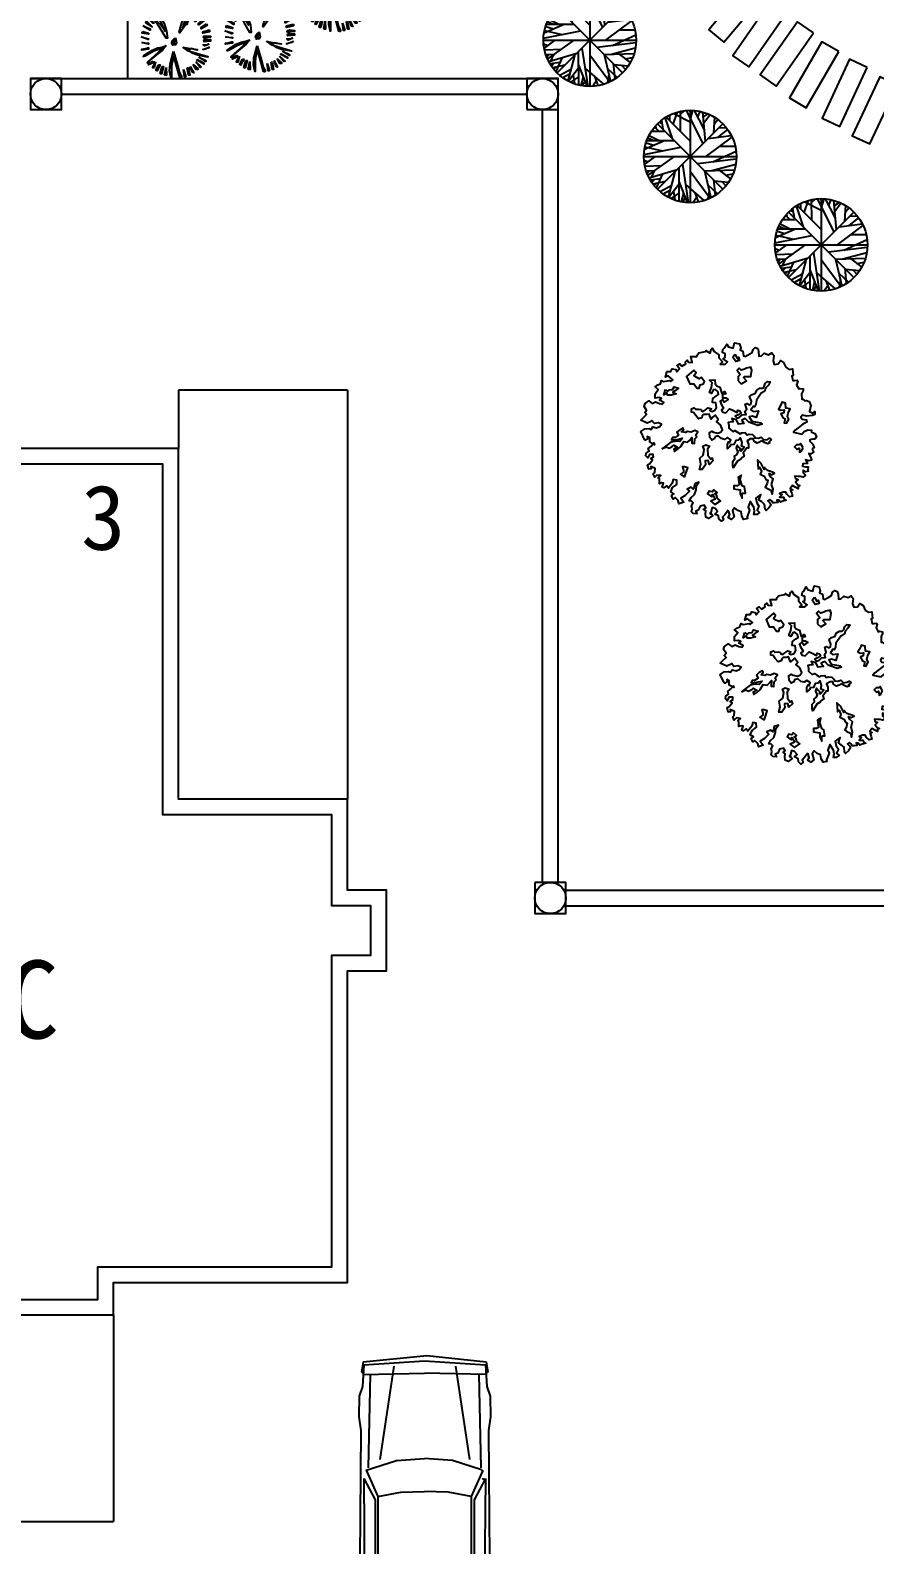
# Model space of a CAD drawing. Extents: x 1035948 to 1665131, y -158296 to 142149.
# Drawn here: x 1493738 to 1509326, y -25664 to 2320 of the extents above; entities that cross this region are included whole.
import ezdxf
from ezdxf.enums import TextEntityAlignment as Align

# ---------------------------------------------------------------- set-up
doc = ezdxf.new("R2010")
doc.units = 0
doc.header["$LTSCALE"] = 200
doc.header["$MEASUREMENT"] = 0
doc.layers.get('0').update_dxf_attribs({"linetype": 'CONTINUOUS'})
for name, color, linetype in [('CH1', 7, 'CONTINUOUS'), ('DL', 21, 'CONTINUOUS'), ('LH', 62, 'CONTINUOUS'), ('LMLK', 123, 'CONTINUOUS'), ('WLL1', 7, 'CONTINUOUS'), ('合欢', 7, 'CONTINUOUS'), ('枸骨球', 7, 'CONTINUOUS'), ('红枫', 7, 'CONTINUOUS'), ('院子', 140, 'CONTINUOUS')]:
    doc.layers.add(name, color=color, linetype=linetype)
doc.styles.add('DIM', font='txt')
doc.styles.add('H1', font='SimSun.ttf')

# ---------------------------------------------------------------- blocks, each defined once
blk = doc.blocks.new('ZW04')
at = {"layer": '合欢', "color": 3, "linetype": 'ByBlock', "elevation": 4620}
for points in [[(-149, -2071), (-241, -2195), (-299, -2255), (-275, -2313), (-333, -2364), (-399, -2296), (-409, -2221), (-508, -2170), (-433, -2102), (-501, -2020), (-583, -1996), (-627, -2170), (-627, -2129), (-566, -2212), (-675, -2287), (-751, -2255), (-760, -2163), (-751, -2088), (-811, -2044), (-751, -2003), (-794, -1935), (-901, -1962), (-952, -2071), (-1020, -2095), (-986, -2163), (-1085, -2153), (-1129, -2112), (-1112, -2027), (-1129, -1952), (-1085, -1870), (-1129, -1828), (-1194, -1819), (-1146, -1727), (-1054, -1644), (-1010, -1518), (-1003, -1409), (-935, -1317), (-1044, -1358), (-1078, -1501), (-1146, -1450), (-1245, -1501), (-1187, -1559), (-1304, -1676), (-1420, -1744), (-1338, -1853), (-1471, -1894), (-1488, -1811), (-1573, -1727), (-1621, -1768), (-1665, -1676), (-1604, -1627), (-1689, -1576), (-1638, -1460), (-1522, -1375), (-1529, -1266), (-1621, -1249), (-1648, -1341), (-1748, -1477), (-1798, -1416), (-1874, -1467), (-1915, -1450), (-1881, -1341), (-1932, -1334), (-1990, -1358), (-1990, -1300), (-1990, -1232), (-2024, -1200), (-1949, -1142), (-2058, -1125), (-2116, -1183), (-2157, -1091), (-2116, -1057), (-2107, -948), (-2225, -897), (-2216, -958), (-2276, -973), (-2308, -849), (-2250, -815), (-2174, -723), (-2225, -682), (-2150, -638), (-2157, -572), (-2259, -572), (-2301, -665), (-2352, -614), (-2342, -539), (-2267, -488), (-2291, -412), (-2216, -354), (-2140, -262), (-2124, -313), (-2250, -245), (-2250, -129), (-2318, -95), (-2301, -153), (-2359, -194), (-2393, -170), (-2492, 39), (-2383, 114), (-2267, 123), (-2216, 97), (-2167, 165), (-2065, 140), (-1983, 172), (-1932, 233), (-2024, 274), (-2124, 250), (-2191, 332), (-2242, 298), (-2318, 264), (-2492, 342), (-2410, 424), (-2335, 492), (-2383, 550), (-2335, 608), (-2400, 708), (-2376, 793), (-2276, 861), (-2184, 793), (-2092, 834), (-1990, 793), (-1915, 768), (-1874, 817), (-1990, 875), (-1939, 926), (-2000, 953), (-2107, 936), (-2107, 1052), (-2024, 1168), (-2107, 1236), (-2031, 1287), (-1966, 1319), (-1932, 1404), (-1881, 1379), (-1772, 1394), (-1714, 1404), (-1689, 1379), (-1631, 1428), (-1757, 1530), (-1832, 1496), (-1789, 1646), (-1689, 1646), (-1648, 1721), (-1556, 1697), (-1529, 1639), (-1454, 1714), (-1512, 1796), (-1512, 1806), (-1447, 1855), (-1389, 1789), (-1287, 1855), (-1296, 1906), (-1245, 1947), (-1221, 1898), (-1112, 1889), (-1153, 2049), (-1071, 2049), (-986, 2049), (-969, 2097), (-935, 2148), (-894, 2158), (-760, 2182), (-743, 2206), (-726, 2189), (-634, 2141), (-610, 2233), (-576, 2274), (-525, 2182), (-399, 2097), (-399, 2015), (-307, 1906), (-367, 1847), (-231, 1847), (-166, 1906), (-282, 1990), (-231, 2022), (-231, 2124), (-307, 2158), (-292, 2240), (-258, 2274), (-190, 2383), (-139, 2308), (-16, 2274), (18, 2417), (152, 2391), (186, 2281), (169, 2223), (244, 2189), (261, 2066), (319, 2049), (370, 2083), (487, 2158), (513, 2240), (571, 2291), (639, 2264), (664, 2189), (671, 2056), (739, 2066), (814, 2141), (930, 2097), (1015, 2148), (1066, 2073), (1049, 1930), (1081, 1838), (1183, 1855), (1248, 1940), (1333, 1889), (1391, 1763), (1483, 1704), (1568, 1721), (1585, 1537), (1551, 1530), (1576, 1404), (1627, 1404), (1692, 1411), (1709, 1387), (1709, 1379), (1678, 1287), (1736, 1185), (1767, 1195), (1852, 1185), (1852, 1135), (1811, 1052), (1818, 902), (1845, 902), (1903, 861), (1944, 868), (2012, 844), (2061, 734), (2020, 574), (2112, 533), (2163, 574), (2163, 499), (2104, 465), (1952, 448), (1835, 475), (1794, 424), (1828, 373), (1944, 356), (1952, 291), (1845, 233), (1644, 80), (1593, 22), (1818, -27), (1886, 39), (1978, 89), (2078, 80), (2071, 31)], [(2071, 31), (2170, -10), (2211, -95), (2163, -163), (2104, -163), (2037, -180), (2037, -221), (2112, -296), (2146, -395), (2104, -412), (2104, -454), (2136, -505), (2071, -555), (2003, -546), (2012, -580), (2071, -672), (2078, -730), (2003, -747), (1920, -723), (1969, -815), (1845, -822), (1835, -890), (1920, -907), (1986, -907), (1978, -999), (1995, -1023), (1920, -1040), (1852, -999), (1852, -1065), (1920, -1133), (1852, -1183), (1784, -1167), (1719, -1167), (1634, -1157), (1651, -1217), (1719, -1249), (1651, -1310), (1709, -1385), (1767, -1409), (1719, -1433), (1719, -1491), (1644, -1450), (1568, -1409), (1508, -1484), (1576, -1518), (1517, -1542), (1551, -1618), (1568, -1693), (1493, -1710), (1425, -1651), (1391, -1584), (1316, -1584), (1224, -1618), (1292, -1651), (1224, -1719), (1326, -1719), (1350, -1785), (1401, -1802), (1309, -1828), (1248, -1853), (1200, -1802), (1149, -1795), (1173, -1860), (1091, -1870), (1040, -1870), (1006, -1819), (964, -1778), (913, -1819), (964, -1870), (998, -1921), (940, -2003), (865, -2078), (838, -2044), (821, -1911), (746, -1843), (671, -1795), (722, -1651), (588, -1744), (613, -1870), (671, -1962), (622, -2071), (688, -2129), (613, -2187), (537, -2187), (554, -2088), (537, -1986), (438, -1836), (387, -1986), (421, -2071), (353, -2246), (363, -2287), (261, -2313), (212, -2221), (195, -2112), (103, -2078), (18, -2003), (-33, -2088), (11, -2246), (-64, -2313), (-149, -2262), (-108, -2180), (-149, -2071)]]:
    blk.add_lwpolyline(points, dxfattribs=at)
at = {"layer": '合欢', "color": 6, "linetype": 'ByBlock', "elevation": 4620}
for points in [[(28, 2107), (94, 1990), (129, 2031), (153, 1939), (53, 1914), (-31, 2031)], [(-813, 1314), (-785, 1370), (-869, 1482), (-925, 1454), (-1037, 1509), (-1066, 1538), (-1009, 1622), (-1066, 1679), (-1263, 1509), (-1179, 1314), (-1066, 1314), (-982, 1201), (-925, 1201), (-898, 1286)], [(114, 1398), (199, 1314), (339, 1398), (255, 1482), (283, 1509), (452, 1509), (479, 1679), (452, 1763), (339, 1735), (283, 1706), (199, 1679), (142, 1735), (87, 1679), (171, 1567), (114, 1509)], [(-1831, 1161), (-1773, 1111), (-1723, 1152), (-1639, 1161), (-1597, 1236), (-1479, 1202), (-1563, 1135), (-1630, 1094), (-1546, 1051), (-1673, 1010), (-1764, 1010), (-1798, 1077), (-1874, 1018)], [(1434, 441), (1451, 532), (1510, 649), (1393, 666), (1384, 800), (1283, 826), (1259, 750), (1192, 642), (1250, 608), (1343, 616), (1335, 541), (1259, 515), (1309, 416), (1376, 381), (1350, 273), (1410, 265), (1469, 374)], [(-1924, -422), (-1814, -371), (-1731, -405), (-1647, -364), (-1606, -330), (-1513, -379), (-1606, -431), (-1589, -498), (-1513, -446), (-1421, -364), (-1338, -230), (-1237, -245), (-1187, -204), (-1120, -120), (-1128, -271), (-1053, -280), (-1044, -154), (-994, -103), (-1019, -53), (-960, 31), (-1044, 64), (-1144, 22), (-1245, 39), (-1295, 14), (-1396, 31), (-1338, 89), (-1362, 139), (-1446, 89), (-1522, 22), (-1479, -62), (-1572, -120), (-1639, -120), (-1664, -187), (-1513, -170), (-1371, -137), (-1446, -230), (-1546, -221), (-1689, -245), (-1764, -304)], [(-642, -355), (-701, -431), (-692, -597), (-617, -699), (-584, -664), (-558, -748), (-651, -840), (-684, -740), (-768, -748), (-759, -857), (-843, -974), (-919, -974), (-885, -832), (-910, -673), (-818, -597), (-793, -446), (-826, -355), (-751, -321)], [(1853, -397), (1786, -280), (1745, -321), (1678, -321), (1627, -371), (1694, -438), (1745, -405), (1761, -513), (1803, -489)], [(1008, -1375), (1049, -1226), (965, -1159), (941, -1083), (1000, -1116), (1091, -1075), (1032, -1049), (898, -1008), (823, -924), (814, -982), (732, -815), (630, -723), (639, -824), (648, -958), (689, -915), (740, -1033), (706, -1107), (814, -1159), (857, -1241), (907, -1267), (890, -1351), (840, -1451), (898, -1485), (991, -1535), (1024, -1636), (1049, -1502)], [(-1318, -1187), (-1290, -1102), (-1234, -933), (-1318, -906), (-1375, -906), (-1347, -991), (-1347, -1046), (-1431, -1102)], [(226, -1608), (310, -1608), (283, -1440), (226, -1411), (171, -1243), (199, -1130), (114, -1187), (142, -1383), (87, -1411), (2, -1411), (2, -1495), (171, -1524), (171, -1637), (226, -1749)], [(-441, -1753), (-467, -1660), (-517, -1627), (-450, -1593), (-534, -1526), (-575, -1576), (-660, -1561), (-701, -1627), (-593, -1712), (-575, -1645), (-500, -1770), (-617, -1828), (-508, -1912), (-357, -1820)]]:
    blk.add_lwpolyline(points, close=True, dxfattribs=at)
at = {"layer": '合欢', "color": 3, "linetype": 'ByBlock', "elevation": 4620}
blk.add_lwpolyline([(-131, 206), (-131, 131), (-31, 39), (28, 64), (94, 22), (170, -20), (211, 5), (304, 14), (345, -45), (412, -28), (496, -36), (546, -87), (563, -129), (656, -137), (732, -112), (807, -187), (898, -170), (957, -137), (1000, -170), (991, -196), (941, -237), (965, -263), (907, -288), (840, -263), (747, -213), (689, -245), (622, -271), (539, -221), (522, -154), (447, -154), (354, -213), (388, -297), (388, -405), (345, -397), (313, -455), (254, -530), (278, -623), (220, -656), (179, -706), (94, -757), (-14, -932), (-31, -874), (-31, -757), (28, -690), (19, -614), (77, -580), (112, -513), (70, -405), (86, -330), (129, -379), (187, -431), (153, -463), (196, -481), (278, -379), (204, -355), (220, -254), (179, -129), (129, -196), (53, -204), (3, -312), (-89, -321), (-106, -364), (-173, -422), (-173, -312), (-139, -237), (-115, -263), (-81, -179), (-173, -120), (-249, -170), (-333, -146), (-416, -79), (-500, -103), (-526, -154), (-593, -196), (-642, -120), (-651, 14), (-593, 47), (-541, 22), (-424, -3), (-357, 22), (-307, 89), (-357, 215), (-392, 247), (-467, 307), (-416, 357), (-500, 474), (-550, 433), (-608, 374), (-660, 508), (-726, 491), (-809, 491), (-843, 457), (-860, 407), (-943, 381), (-1019, 465), (-1077, 550), (-1137, 558), (-1137, 649), (-1070, 675), (-1027, 634), (-943, 642), (-876, 625), (-869, 591), (-818, 575), (-759, 616), (-684, 675), (-601, 649), (-642, 599), (-593, 575), (-517, 599), (-467, 683), (-483, 809), (-567, 817), (-558, 926), (-467, 993), (-407, 1027), (-424, 1111), (-491, 1169), (-550, 1152), (-601, 1060), (-651, 1085), (-601, 1219), (-584, 1345), (-651, 1411), (-508, 1420), (-500, 1319), (-459, 1260), (-374, 1228), (-325, 1060), (-249, 1111), (-215, 1051), (-299, 1035), (-299, 943), (-215, 943), (-148, 901), (-258, 826), (-307, 901), (-366, 850), (-340, 776), (-273, 666), (-333, 616), (-307, 558), (-258, 550), (-215, 541), (-115, 649), (-48, 616), (86, 550), (103, 608), (161, 591), (196, 541), (112, 483), (36, 448), (86, 398), (153, 424), (220, 483), (330, 491), (295, 575), (345, 634), (304, 768), (354, 792), (421, 750), (455, 776), (472, 850), (421, 977), (488, 1027), (581, 1068), (613, 1144), (697, 1202), (773, 1202), (814, 1245), (840, 1327), (898, 1379), (974, 1370), (924, 1278), (848, 1202), (831, 1118), (732, 1068), (606, 876), (589, 768), (555, 701), (522, 716), (455, 616), (514, 575), (656, 591), (598, 416), (488, 448), (412, 433), (479, 314), (715, 273), (756, 232), (639, 198), (397, 290), (304, 390), (211, 340), (271, 256), (129, 232), (70, 349), (-57, 390), (-14, 299), (-98, 290), (-148, 282)], close=True, dxfattribs=at)
blk = doc.blocks.new('ZW11')
at = {"layer": '枸骨球', "color": 85, "linetype": 'Continuous'}
for points in [[(-954, 1937), (-625, 1544), (-680, 1571), (-991, 1909), (-954, 1937)], [(-652, 2065), (-588, 2065), (-442, 1608), (-497, 1635), (-652, 2065)], [(-351, 2120), (-222, 1699), (-286, 1699), (-286, 1727), (-314, 1727), (-351, 2120)], [(-131, 2184), (-76, 1727), (-76, 1699), (-104, 1699), (-131, 2184)], [(143, 2184), (235, 2120), (263, 1727), (171, 1727), (143, 2184)], [(747, 2065), (775, 1781), (720, 1480), (555, 931), (537, 876), (720, 1086), (747, 1086), (381, 565), (354, 565), (354, 601), (327, 601), (546, 1315), (747, 2065)], [(418, 2184), (509, 1699), (445, 1699), (418, 2184)], [(1086, 1974), (1113, 1727), (1012, 1507), (875, 1297), (811, 1086), (747, 1086), (747, 1113), (958, 1525), (1086, 1974)], [(1333, 1882), (1424, 1882), (1241, 1388), (1150, 1388), (1177, 1480), (1333, 1882)], [(-1869, 995), (-1448, 812), (-1448, 720), (-1869, 995)], [(-1686, 1297), (-1320, 931), (-1384, 967), (-1723, 1178), (-1686, 1297)], [(-1567, 1452), (-1229, 1178), (-1229, 1150), (-1293, 1150), (-1567, 1452)], [(-1137, 1845), (-826, 1553), (-588, 1132), (-433, 675), (-378, 235), (-469, 235), (-826, 848), (-1146, 1333), (-991, 1242), (-799, 1059), (-625, 848), (-561, 693), (-533, 693), (-817, 1278), (-1137, 1845)], [(1543, 1662), (1607, 1571), (1360, 1297), (1360, 1269), (1296, 1269), (1296, 1360), (1543, 1662)], [(1790, 1388), (1845, 1297), (1543, 1059), (1543, 1086), (1516, 1086), (1543, 1150), (1790, 1388)], [(2028, 1113), (2064, 1022), (1699, 812), (1699, 903), (2028, 1113)], [(-1997, 327), (-1540, 199), (-1540, 171), (-1567, 171), (-1567, 144), (-1595, 144), (-1997, 327)], [(-1906, 656), (-1540, 537), (-1540, 473), (-1933, 537), (-1933, 601), (-1906, 656)], [(107, 263), (171, -48), (107, -167), (-58, -167), (-122, -76), (-85, 62), (6, 181), (107, 235), (107, 263)], [(52, 144), (52, 107), (-76, -167), (-76, -194), (52, -48), (52, 144)], [(2119, 720), (2211, 720), (2211, 629), (1790, 537), (1790, 629), (2119, 720)], [(2001, 382), (2275, 354), (2275, 290), (2183, 290), (1881, 235), (1845, 263), (1817, 290), (1845, 354), (2001, 382)], [(1881, 144), (2275, 144), (2275, 53), (1881, 16), (1881, 53), (1845, 107), (1881, 144)], [(-1960, -39), (-1567, -76), (-1540, -76), (-1540, -130), (-1960, -39)], [(-1631, -350), (-1540, -350), (-1540, -441), (-1960, -496), (-1960, -441), (-1933, -441), (-1631, -377), (-1631, -350)], [(-469, -222), (-689, -496), (-1064, -798), (-1411, -1082), (-1521, -1210), (-1567, -1320), (-1595, -1292), (-1631, -1292), (-1595, -1228), (-680, -405), (-652, -377), (-1229, -570), (-1759, -881), (-1842, -899), (-1869, -899), (-1842, -835), (-1311, -496), (-1000, -368), (-716, -314), (-469, -222)], [(-12, -588), (226, -1430), (354, -1905), (473, -2115), (473, -2179), (445, -2179), (445, -2207), (418, -2207), (418, -2179), (381, -2179), (16, -899), (-12, -899), (-12, -926), (-94, -1219), (-131, -1530), (-131, -2179), (-168, -2179), (-168, -2143), (-250, -1768), (-213, -1356), (-12, -588)], [(564, -314), (994, -405), (1022, -405), (1022, -441), (784, -405), (784, -469), (811, -469), (967, -533), (967, -561), (903, -561), (564, -314)], [(967, -561), (2092, -899), (2092, -926), (1488, -816), (1205, -716), (967, -561)], [(1058, -405), (1452, -469), (1452, -496), (1058, -405)], [(1543, -926), (1973, -1137), (1973, -1201), (1543, -926)], [(2211, -314), (2092, -387), (1946, -441), (1790, -469), (2211, -314)], [(2183, -103), (2001, -213), (1900, -240), (1845, -222), (1817, -167), (2028, -167), (2183, -103)], [(-1265, -1173), (-1229, -1265), (-1540, -1411), (-1503, -1320), (-1265, -1173)], [(-1110, -1228), (-1201, -1594), (-1293, -1594), (-1293, -1539), (-1265, -1539), (-1110, -1228)], [(-927, -1411), (-835, -1411), (-1018, -1750), (-1018, -1777), (-1046, -1750), (-1082, -1750), (-1082, -1722), (-927, -1411)], [(-716, -1503), (-625, -1503), (-744, -1960), (-808, -1960), (-808, -1932), (-835, -1932), (-716, -1503)], [(-469, -1567), (-442, -2051), (-533, -2051), (-533, -2024), (-561, -2024), (-469, -1567)], [(601, -1686), (747, -2115), (720, -2115), (720, -2143), (656, -2143), (601, -1686)], [(839, -1594), (903, -1594), (994, -2051), (930, -2051), (930, -2024), (903, -2024), (839, -1594)], [(1022, -1503), (1241, -1905), (1177, -1868), (1150, -1868), (1022, -1503)], [(1205, -1384), (1479, -1631), (1479, -1686), (1388, -1686), (1205, -1384)], [(1360, -1228), (1699, -1539), (1634, -1539), (1634, -1567), (1607, -1539), (1360, -1228)], [(1452, -1082), (1845, -1292), (1845, -1356), (1424, -1109), (1452, -1082)]]:
    blk.add_lwpolyline(points, dxfattribs=at)
blk = doc.blocks.new('ZW08')
at = {"layer": '红枫', "color": 1}
for p, q in [((-707, 1422), (-534, 1915)), ((-406, 1830), (-261, 1973)), ((-400, 1107), (-406, 1951)), ((-177, 1980), (514, 621)), ((68, 1830), (-55, 1987)), ((-9, 1990), (-9, -1812)), ((7, 1629), (107, 1980)), ((570, 1215), (163, 1980)), ((302, 1722), (397, 1944)), ((615, 707), (509, 1915)), ((-1460, 1300), (-1293, 1136)), ((-1399, 1243), (-1415, 1365)), ((1322, 1420), (-1339, -1242)), ((1322, -1242), (-1339, 1420)), ((-1282, 1501), (-1164, 1458)), ((-1181, 1579), (-1125, 1215)), ((-1042, 1687), (-746, 836)), ((-997, 1708), (-16, 728)), ((-847, 1565), (-841, 1794)), ((-679, 1858), (-10, 1515)), ((531, 1708), (726, 1837)), ((553, 1472), (799, 1808)), ((994, 1701), (949, 1057)), ((977, 1436), (1128, 1615)), ((1167, 1265), (1468, 1279)), ((-1031, 743), (-1884, 385)), ((-1817, 657), (-1499, 557)), ((-1784, 750), (-668, 750)), ((-1745, 864), (-1521, 757)), ((-1694, 957), (-1282, 750)), ((-1588, 1129), (-1047, 1129)), ((1713, 893), (654, 99)), ((732, 828), (1680, 957)), ((1139, 886), (1541, 1200)), ((-1910, 89), (1892, 89)), ((-1901, 178), (-389, 471)), ((-1443, 85), (-1878, -230)), ((-1867, 492), (-1148, 328)), ((-1739, -695), (-651, 92)), ((921, -123), (1875, 314)), ((1212, 514), (1836, 521)), ((-1901, -65), (-1728, -123)), ((-1862, -301), (-1164, -280)), ((-1817, -494), (-1443, -480)), ((-1678, -487), (-1767, -609)), ((-1694, -780), (-540, -437)), ((-1505, -523), (-1600, -745)), ((-640, -552), (-913, -1581)), ((-478, -387), (-473, -1738)), ((-328, -230), (-88, -1803)), ((-10, -516), (810, -1617)), ((286, -201), (1881, -1)), ((581, -501), (838, -1603)), ((587, -501), (1808, -459)), ((827, -494), (1859, -223)), ((1200, -487), (1652, -830)), ((1446, -673), (1753, -616)), ((-1243, -830), (-1639, -880)), ((-1482, -866), (-1577, -973)), ((-1036, -938), (-1533, -1038)), ((-1393, -1009), (-1488, -1095)), ((-1148, -623), (-1404, -1195)), ((-791, -1109), (-1237, -1360)), ((-473, -1059), (-886, -1588)), ((-473, -930), (-133, -1796)), ((-205, -1059), (559, -1717)), ((715, -1066), (1111, -1445)), ((955, -866), (1016, -1495)), ((988, -902), (1563, -966)), ((1306, -945), (1451, -1116)), ((-841, -1302), (-1109, -1452)), ((-473, -1410), (-802, -1631)), ((-690, -1352), (-640, -1688)), ((-278, -1417), (-372, -1767)), ((-211, -1581), (-306, -1774)), ((258, -1595), (113, -1796)), ((180, -1388), (325, -1767)), ((776, -1331), (721, -1653))]:
    blk.add_line(p, q, dxfattribs=at)
blk.add_circle((-9, 89), 1901, dxfattribs=at)
blk = doc.blocks.new('M_F31')
for p, q in [((17, 943), (-81, -40)), ((62, 933), (0, 0)), ((17, 943), (167, 969)), ((62, 933), (397, 951)), ((167, 969), (187, 944)), ((209, 942), (187, -4)), ((397, 951), (544, 1005)), ((544, 1005), (863, 1010)), ((863, 1010), (1071, 978)), ((1071, 978), (3045, 992)), ((3045, 992), (5289, 933)), ((205, 831), (1645, 862)), ((1685, 895), (1534, 426)), ((1685, 895), (2090, 713)), ((1813, 931), (2142, 758)), ((1813, 931), (3975, 914)), ((2090, 713), (2023, 359)), ((2090, 713), (3799, 713)), ((2142, 758), (3656, 758)), ((3656, 758), (3975, 914)), ((3799, 713), (3842, 9)), ((3800, 698), (4344, 832)), ((4344, 832), (4396, -6)), ((4344, 832), (5286, 817)), ((5291, 884), (5291, -942)), ((5338, 883), (5338, -942)), ((80, 469), (1520, 684)), ((1534, 426), (1501, -3)), ((2023, 359), (2010, -4)), ((0, 0), (62, -942)), ((-81, -40), (17, -952)), ((209, -951), (187, -5)), ((1534, -434), (1501, -5)), ((2023, -368), (2010, -5)), ((3799, -722), (3842, -18)), ((4344, -841), (4396, -3)), ((1676, -877), (1534, -434)), ((2090, -722), (2023, -368)), ((80, -478), (1520, -693)), ((205, -840), (1645, -871)), ((1710, -892), (2090, -722)), ((1813, -940), (2142, -767)), ((1813, -940), (3975, -923)), ((2090, -722), (3799, -722)), ((2142, -767), (3656, -767)), ((3656, -767), (3975, -923)), ((3800, -707), (4344, -841)), ((4344, -841), (5286, -826)), ((17, -952), (167, -978)), ((62, -942), (397, -960)), ((167, -978), (187, -953)), ((397, -960), (544, -1014)), ((544, -1014), (863, -1018)), ((863, -1018), (1071, -987)), ((1071, -987), (3045, -1000)), ((3045, -1000), (5288, -992))]:
    blk.add_line(p, q)
for centre, radius, start, end in [((5241, 884), 50, 0, 88.5082), ((5288, 883), 50, 0, 88.5082), ((1700, 861), 25, 65.7961, 162.2571), ((200, -4), 12.5, 178.7004, 181.2996), ((1514, -4), 12.5, 175.5855, 184.4145), ((2022, -4), 12.5, 177.991, 182.009), ((1700, -870), 25, 197.7429, 294.2039), ((1828, -904), 12.5, 116.9382, 269.53), ((5241, -942), 50, 270.2142, 0), ((5288, -942), 50, 270.2142, 360)]:
    blk.add_arc(centre, radius, start, end)
at = {"linetype": 'Continuous', "style": 'DIM', "flags": 9}
for tag in ['XSIZE', 'YSIZE']:
    blk.add_attdef(tag, (0, 0), '', height=0.5, dxfattribs=at)

msp = doc.modelspace()

# ---------------------------------------------------------------- linework, layer by layer
at = {"layer": 'CH1'}
for p, q in [((1499594.90889, -4329.74546, -27056.10778), (1496474.90889, -4329.74546, -27056.10778)), ((1496474.90889, -4329.74546, -27056.10778), (1496474.90889, -5409.74546, -27056.10778)), ((1499594.90889, -4329.74546, -27056.10778), (1496474.90889, -4329.74546, -27056.10778)), ((1496474.90889, -4329.74546, -27056.10778), (1496474.90889, -5409.74546, -27056.10778)), ((1499594.90889, -4329.74546, -27056.10778), (1496474.90889, -4329.74546, -27056.10778)), ((1496474.90889, -4329.74546, -27056.10778), (1496474.90889, -5409.74546, -27056.10778)), ((1499594.90889, -4329.74546, -27056.10778), (1499594.90889, -11889.74546, -27056.10778)), ((1499594.90889, -4329.74546, -27056.10778), (1499594.90889, -11889.74546, -27056.10778)), ((1499594.90889, -4329.74546, -27056.10778), (1499594.90889, -11889.74546, -27056.10778)), ((1495274.90889, -21417.74546, -27056.10778), (1495274.90889, -23558.13668, -27056.10778)), ((1495274.90889, -21417.74546, -27056.10778), (1495274.90889, -23558.13668, -27056.10778)), ((1495274.90889, -21417.74546, -27056.10778), (1495274.90889, -25233.74546, -27056.10778)), ((1489226.90889, -25233.74546, -27056.10778), (1495274.90889, -25233.74546, -27056.10778))]:
    msp.add_line(p, q, dxfattribs=at)
at = {"layer": 'DL'}
msp.add_line((1495538.97659, 1430.95913), (1495538.97659, 3230.95913), dxfattribs=at)
msp.add_line((1495538.97659, 1430.95913), (1495538.97659, 3230.95913), dxfattribs=at)
at = {"layer": 'LH'}
msp.add_lwpolyline([(1494314.98693, 1430.25454), (1493738.98693, 1430.25454), (1493738.98693, 854.25454), (1494314.98693, 854.25454)], close=True, dxfattribs=at)
msp.add_lwpolyline([(1494314.98693, 1430.25454), (1493738.98693, 1430.25454), (1493738.98693, 854.25454), (1494314.98693, 854.25454)], close=True, dxfattribs=at)
msp.add_lwpolyline([(1494314.98693, 1430.25454), (1493738.98693, 1430.25454), (1493738.98693, 854.25454), (1494314.98693, 854.25454)], close=True, dxfattribs=at)
msp.add_lwpolyline([(1494314.98693, 1430.25454), (1493738.98693, 1430.25454), (1493738.98693, 854.25454), (1494314.98693, 854.25454)], close=True, dxfattribs=at)
msp.add_lwpolyline([(1494314.98693, 1430.25454), (1493738.98693, 1430.25454), (1493738.98693, 854.25454), (1494314.98693, 854.25454)], close=True, dxfattribs=at)
msp.add_lwpolyline([(1494314.98693, 1430.25454), (1493738.98693, 1430.25454), (1493738.98693, 854.25454), (1494314.98693, 854.25454)], close=True, dxfattribs=at)
at = {"layer": 'LH', "elevation": -27056.10778}
for points in [[(1502906.90889, 854.25454), (1503482.90889, 854.25454), (1503482.90889, 1430.25454), (1502906.90889, 1430.25454)], [(1502906.90889, 854.25454), (1503482.90889, 854.25454), (1503482.90889, 1430.25454), (1502906.90889, 1430.25454)], [(1502906.90889, 854.25454), (1503482.90889, 854.25454), (1503482.90889, 1430.25454), (1502906.90889, 1430.25454)], [(1502906.90889, 854.25454), (1503482.90889, 854.25454), (1503482.90889, 1430.25454), (1502906.90889, 1430.25454)], [(1502906.90889, 854.25454), (1503482.90889, 854.25454), (1503482.90889, 1430.25454), (1502906.90889, 1430.25454)], [(1502906.90889, 854.25454), (1503482.90889, 854.25454), (1503482.90889, 1430.25454), (1502906.90889, 1430.25454)], [(1503050.90889, -13425.74546), (1503050.90889, -14001.74546), (1503626.90889, -14001.74546), (1503626.90889, -13425.74546)], [(1503050.90889, -13425.74546), (1503050.90889, -14001.74546), (1503626.90889, -14001.74546), (1503626.90889, -13425.74546)], [(1503050.90889, -13425.74546), (1503050.90889, -14001.74546), (1503626.90889, -14001.74546), (1503626.90889, -13425.74546)], [(1503050.90889, -13425.74546), (1503050.90889, -14001.74546), (1503626.90889, -14001.74546), (1503626.90889, -13425.74546)], [(1503050.90889, -13425.74546), (1503050.90889, -14001.74546), (1503626.90889, -14001.74546), (1503626.90889, -13425.74546)], [(1503050.90889, -13425.74546), (1503050.90889, -14001.74546), (1503626.90889, -14001.74546), (1503626.90889, -13425.74546)]]:
    msp.add_lwpolyline(points, close=True, dxfattribs=at)
at = {"layer": 'LH'}
for centre in [(1494026.98693, 1142.25454), (1494026.98693, 1142.25454), (1494026.98693, 1142.25454), (1494026.98693, 1142.25454), (1494026.98693, 1142.25454), (1494026.98693, 1142.25454), (1503194.90889, 1142.25454, -27056.10778), (1503194.90889, 1142.25454, -27056.10778), (1503194.90889, 1142.25454, -27056.10778), (1503194.90889, 1142.25454, -27056.10778), (1503194.90889, 1142.25454, -27056.10778), (1503194.90889, 1142.25454, -27056.10778), (1503338.90889, -13713.74546, -27056.10778), (1503338.90889, -13713.74546, -27056.10778), (1503338.90889, -13713.74546, -27056.10778), (1503338.90889, -13713.74546, -27056.10778), (1503338.90889, -13713.74546, -27056.10778), (1503338.90889, -13713.74546, -27056.10778)]:
    msp.add_circle(centre, 288, dxfattribs=at)
at = {"layer": 'LMLK', "elevation": -27056.10778}
for points in [[(1489226.90889, -21417.74546), (1495274.90889, -21417.74546), (1495274.90889, -20817.74546), (1499594.90889, -20817.74546), (1499594.90889, -15057.74546), (1500314.90889, -15057.74546), (1500314.90889, -13569.74546), (1499594.90889, -13569.74546), (1499594.90889, -11889.74546), (1496474.90889, -11889.74546), (1496474.90889, -5409.74546), (1488026.90889, -5409.74546)], [(1489226.90889, -21417.74546), (1495274.90889, -21417.74546), (1495274.90889, -20817.74546), (1499594.90889, -20817.74546), (1499594.90889, -15057.74546), (1500314.90889, -15057.74546), (1500314.90889, -13569.74546), (1499594.90889, -13569.74546), (1499594.90889, -11889.74546), (1496474.90889, -11889.74546), (1496474.90889, -5409.74546), (1488026.90889, -5409.74546)], [(1489226.90889, -21417.74546), (1495274.90889, -21417.74546), (1495274.90889, -20817.74546), (1499594.90889, -20817.74546), (1499594.90889, -15057.74546), (1500314.90889, -15057.74546), (1500314.90889, -13569.74546), (1499594.90889, -13569.74546), (1499594.90889, -11889.74546), (1496474.90889, -11889.74546), (1496474.90889, -5409.74546), (1488026.90889, -5409.74546)], [(1489514.90889, -21129.74546), (1494986.90889, -21129.74546), (1494986.90889, -20529.74546), (1499306.90889, -20529.74546), (1499306.90889, -14769.74546), (1500026.90889, -14769.74546), (1500026.90889, -13857.74546), (1499306.90889, -13857.74546), (1499306.90889, -12177.74546), (1496186.90889, -12177.74546), (1496186.90889, -5697.74546), (1488314.90889, -5697.74546)], [(1489514.90889, -21129.74546), (1494986.90889, -21129.74546), (1494986.90889, -20529.74546), (1499306.90889, -20529.74546), (1499306.90889, -14769.74546), (1500026.90889, -14769.74546), (1500026.90889, -13857.74546), (1499306.90889, -13857.74546), (1499306.90889, -12177.74546), (1496186.90889, -12177.74546), (1496186.90889, -5697.74546), (1488314.90889, -5697.74546)], [(1489514.90889, -21129.74546), (1494986.90889, -21129.74546), (1494986.90889, -20529.74546), (1499306.90889, -20529.74546), (1499306.90889, -14769.74546), (1500026.90889, -14769.74546), (1500026.90889, -13857.74546), (1499306.90889, -13857.74546), (1499306.90889, -12177.74546), (1496186.90889, -12177.74546), (1496186.90889, -5697.74546), (1488314.90889, -5697.74546)]]:
    msp.add_lwpolyline(points, dxfattribs=at)
at = {"layer": 'WLL1'}
for points in [[(1507313.0447, 3018.96991), (1507037.2687, 3250.37345), (1506265.92357, 2331.12012), (1506541.69957, 2099.71658)], [(1507688.09697, 2626.04238), (1507393.20223, 2832.5299), (1506704.91051, 1849.54745), (1506999.80524, 1643.05993)], [(1508194.20673, 2273.24163), (1507899.312, 2479.72915), (1507211.02027, 1496.7467), (1507505.91501, 1290.25918)], [(1508662.59548, 1928.51631), (1508350.82634, 2108.51631), (1507750.82634, 1069.28582), (1508062.59548, 889.28582)], [(1509188.32746, 1632.52039), (1508862.05665, 1784.66297), (1508354.91474, 697.09362), (1508681.18554, 544.95105)], [(1509745.98681, 1307.69922), (1509419.71601, 1459.8418), (1508912.5741, 372.27245), (1509238.8449, 220.12988)]]:
    msp.add_lwpolyline(points, close=True, dxfattribs=at)
at = {"layer": '院子'}
for p, q in [((1493738.98693, 1430.25454), (1503482.90889, 1430.25454, -27056.10778)), ((1493738.98693, 1430.25454), (1503482.90889, 1430.25454, -27056.10778)), ((1493738.98693, 1430.25454), (1503482.90889, 1430.25454, -27056.10778)), ((1493738.98693, 1430.25454), (1503482.90889, 1430.25454, -27056.10778)), ((1493738.98693, 1430.25454), (1503482.90889, 1430.25454, -27056.10778)), ((1493738.98693, 1430.25454), (1503482.90889, 1430.25454, -27056.10778)), ((1494314.98693, 1142.25454), (1494876.44052, 1142.25454)), ((1494314.98693, 1142.25454), (1494876.44052, 1142.25454)), ((1494314.98693, 1142.25454), (1494876.44052, 1142.25454)), ((1494314.98693, 1142.25454), (1494876.44052, 1142.25454)), ((1494314.98693, 1142.25454), (1494876.44052, 1142.25454)), ((1494314.98693, 1142.25454), (1494876.44052, 1142.25454)), ((1494876.44052, 1142.25454), (1502906.90889, 1142.25454, -27056.10778)), ((1494876.44052, 1142.25454), (1502906.90889, 1142.25454, -27056.10778)), ((1494876.44052, 1142.25454), (1502906.90889, 1142.25454, -27056.10778)), ((1494876.44052, 1142.25454), (1502906.90889, 1142.25454, -27056.10778)), ((1494876.44052, 1142.25454), (1502906.90889, 1142.25454, -27056.10778)), ((1494876.44052, 1142.25454), (1502906.90889, 1142.25454, -27056.10778)), ((1503194.90889, -13425.74546, -27056.10778), (1503194.90889, 854.25454, -27056.10778)), ((1503194.90889, -13425.74546, -27056.10778), (1503194.90889, 854.25454, -27056.10778)), ((1503194.90889, -13425.74546, -27056.10778), (1503194.90889, 854.25454, -27056.10778)), ((1503194.90889, -13425.74546, -27056.10778), (1503194.90889, 854.25454, -27056.10778)), ((1503194.90889, -13425.74546, -27056.10778), (1503194.90889, 854.25454, -27056.10778)), ((1503194.90889, -13425.74546, -27056.10778), (1503194.90889, 854.25454, -27056.10778)), ((1503482.90889, -13425.74546, -27056.10778), (1503482.90889, 854.25454, -27056.10778)), ((1503482.90889, -13425.74546, -27056.10778), (1503482.90889, 854.25454, -27056.10778)), ((1503482.90889, -13425.74546, -27056.10778), (1503482.90889, 854.25454, -27056.10778)), ((1503482.90889, -13425.74546, -27056.10778), (1503482.90889, 854.25454, -27056.10778)), ((1503482.90889, -13425.74546, -27056.10778), (1503482.90889, 854.25454, -27056.10778)), ((1503482.90889, -13425.74546, -27056.10778), (1503482.90889, 854.25454, -27056.10778)), ((1503626.90889, -13569.74546, -27056.10778), (1528442.90889, -13569.74546, -27056.10778)), ((1503626.90889, -13569.74546, -27056.10778), (1526666.90889, -13569.74546, -27056.10778)), ((1503626.90889, -13569.74546, -27056.10778), (1526666.90889, -13569.74546, -27056.10778)), ((1503626.90889, -13569.74546, -27056.10778), (1528442.90889, -13569.74546, -27056.10778)), ((1503626.90889, -13569.74546, -27056.10778), (1526666.90889, -13569.74546, -27056.10778)), ((1503626.90889, -13569.74546, -27056.10778), (1528442.90889, -13569.74546, -27056.10778)), ((1503626.90889, -13857.74546, -27056.10778), (1528802.90889, -13857.74546, -27056.10778)), ((1503626.90889, -13857.74546, -27056.10778), (1526666.90889, -13857.74546, -27056.10778)), ((1503626.90889, -13857.74546, -27056.10778), (1526666.90889, -13857.74546, -27056.10778)), ((1503626.90889, -13857.74546, -27056.10778), (1528802.90889, -13857.74546, -27056.10778)), ((1503626.90889, -13857.74546, -27056.10778), (1526666.90889, -13857.74546, -27056.10778)), ((1503626.90889, -13857.74546, -27056.10778), (1528802.90889, -13857.74546, -27056.10778))]:
    msp.add_line(p, q, dxfattribs=at)

# ---------------------------------------------------------------- block references
at = {"xscale": -1.200000000000728, "yscale": 1.200000000000728, "zscale": 1.2, "rotation": 90}
msp.add_blockref('M_F31', (1501012.17088, -22266.7258), dxfattribs=at)
at = {"layer": '合欢', "ltscale": 20, "xscale": 0.6899999999441206, "yscale": 0.6899999999986903, "zscale": 0.69}
for p in [(1506725.7254, -5120.9432), (1508193.22581, -9610.3388)]:
    msp.add_blockref('ZW04', p, dxfattribs=at)
at = {"layer": '枸骨球', "ltscale": 20, "xscale": 0.3000000000465661, "yscale": 0.2999999999992724, "zscale": 0.3}
for p in [(1499322.2151, 2958.99958), (1497930.89785, 2211.97874), (1496385.1301, 2104.07966)]:
    msp.add_blockref('ZW11', p, dxfattribs=at)
at = {"layer": '红枫', "ltscale": 20, "xscale": 0.4499999999534339, "yscale": 0.4500000000007276, "zscale": 0.45}
for p in [(1504070.1789, 2096.59735), (1505923.26131, -52.84032), (1508342.814, -1685.35965)]:
    msp.add_blockref('ZW08', p, dxfattribs=at)

# ---------------------------------------------------------------- texts
at = {"style": 'H1'}
for s, height, p in [('3', 1200, (1495084.26401, -6689.64868, -27056.10778)), ('3', 1200, (1495084.26401, -6689.64868, -27056.10778)), ('3', 1200, (1495084.26401, -6689.64868, -27056.10778)), ('L-C', 1440, (1492795.1345, -15589.15079, -27056.10778)), ('L-C', 1440, (1492795.1345, -15589.15079, -27056.10778))]:
    msp.add_text(s, height=height, rotation=0.000000002, dxfattribs=at).set_placement(p, align=Align.MIDDLE)

doc.saveas('drawing.dxf')
